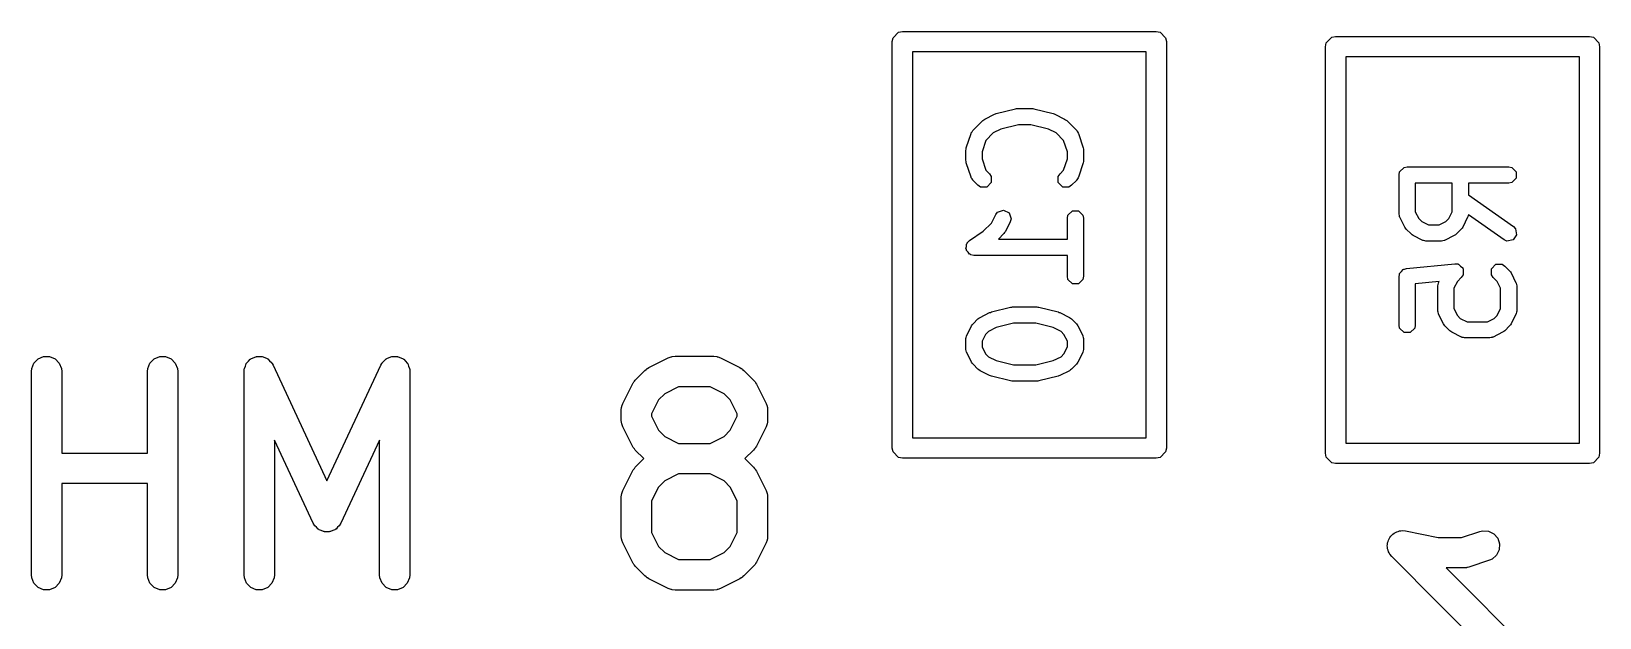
# Model space of a CAD drawing. Extents: x -0.05 to 2.94, y -0.16 to 2.16.
# Drawn here: x 1.2815 to 1.5856, y 0.8378 to 0.9513 of the extents above; entities that cross this region are included whole.
import ezdxf

# ---------------------------------------------------------------- set-up
doc = ezdxf.new("R2010")
doc.units = 0
doc.header["$MEASUREMENT"] = 0
doc.layers.add('BLACK', color=7, linetype='CONTINUOUS')

msp = doc.modelspace()

# ---------------------------------------------------------------- linework, layer by layer
at = {"layer": 'BLACK', "linetype": 'CONTINUOUS'}
for p, q in [((1.44843, 0.94937), (1.44858, 0.95012)), ((1.44843, 0.87063), (1.44843, 0.94937)), ((1.44858, 0.95012), (1.44964, 0.95119)), ((1.44964, 0.95119), (1.45039, 0.95134)), ((1.45039, 0.95134), (1.49961, 0.95134)), ((1.49961, 0.95134), (1.50036, 0.95119)), ((1.50036, 0.95119), (1.50142, 0.95012)), ((1.50142, 0.95012), (1.50157, 0.94937)), ((1.50157, 0.94937), (1.50157, 0.87063)), ((1.53243, 0.94837), (1.53258, 0.94912)), ((1.53258, 0.94912), (1.53364, 0.95019)), ((1.53364, 0.95019), (1.53439, 0.95034)), ((1.53439, 0.95034), (1.58361, 0.95034)), ((1.58361, 0.95034), (1.58436, 0.95019)), ((1.58436, 0.95019), (1.58542, 0.94912)), ((1.58542, 0.94912), (1.58557, 0.94837)), ((1.45236, 0.9474), (1.45236, 0.8726)), ((1.49764, 0.9474), (1.45236, 0.9474)), ((1.49764, 0.8726), (1.49764, 0.9474)), ((1.53243, 0.86963), (1.53243, 0.94837)), ((1.53636, 0.9464), (1.53636, 0.8716)), ((1.58164, 0.9464), (1.53636, 0.9464)), ((1.58164, 0.8716), (1.58164, 0.9464)), ((1.58557, 0.94837), (1.58557, 0.86963)), ((1.46408, 0.9322), (1.46596, 0.93408)), ((1.46596, 0.93408), (1.46617, 0.93422)), ((1.46617, 0.93422), (1.46637, 0.93437)), ((1.46637, 0.93437), (1.46824, 0.93531)), ((1.46824, 0.93531), (1.46841, 0.93536)), ((1.46841, 0.93536), (1.46856, 0.93543)), ((1.46856, 0.93543), (1.47231, 0.93637)), ((1.47231, 0.93637), (1.47251, 0.93638)), ((1.47251, 0.93638), (1.47269, 0.93642)), ((1.47269, 0.93642), (1.47551, 0.93642)), ((1.47551, 0.93642), (1.4757, 0.93638)), ((1.4757, 0.93638), (1.47589, 0.93637)), ((1.47589, 0.93637), (1.47964, 0.93543)), ((1.47964, 0.93543), (1.47979, 0.93536)), ((1.47979, 0.93536), (1.47996, 0.93531)), ((1.47996, 0.93531), (1.48184, 0.93437)), ((1.48184, 0.93437), (1.48203, 0.93422)), ((1.48203, 0.93422), (1.48224, 0.93408)), ((1.48224, 0.93408), (1.48412, 0.9322)), ((1.46276, 0.92878), (1.4637, 0.93159)), ((1.4637, 0.93159), (1.46374, 0.93166)), ((1.46374, 0.93169), (1.46388, 0.9319)), ((1.46374, 0.93166), (1.46374, 0.93169)), ((1.46388, 0.9319), (1.46401, 0.93212)), ((1.46401, 0.93212), (1.46404, 0.93214)), ((1.46404, 0.93214), (1.46408, 0.9322)), ((1.468, 0.93167), (1.46657, 0.93024)), ((1.46949, 0.93242), (1.468, 0.93167)), ((1.47289, 0.93327), (1.46949, 0.93242)), ((1.47531, 0.93327), (1.47289, 0.93327)), ((1.47871, 0.93242), (1.47531, 0.93327)), ((1.4802, 0.93167), (1.47871, 0.93242)), ((1.48163, 0.93024), (1.4802, 0.93167)), ((1.48412, 0.9322), (1.48416, 0.93214)), ((1.48416, 0.93214), (1.4842, 0.93212)), ((1.4842, 0.93212), (1.48432, 0.9319)), ((1.48432, 0.9319), (1.48446, 0.93169)), ((1.48446, 0.93169), (1.48446, 0.93166)), ((1.48446, 0.93166), (1.4845, 0.93159)), ((1.4845, 0.93159), (1.48544, 0.92878)), ((1.46268, 0.92828), (1.46273, 0.92853)), ((1.46268, 0.9264), (1.46268, 0.92828)), ((1.46273, 0.92853), (1.46276, 0.92878)), ((1.46657, 0.93024), (1.46583, 0.92802)), ((1.46583, 0.92802), (1.46583, 0.92666)), ((1.48237, 0.92802), (1.48163, 0.93024)), ((1.48237, 0.92666), (1.48237, 0.92802)), ((1.48544, 0.92878), (1.48547, 0.92853)), ((1.48547, 0.92853), (1.48552, 0.92828)), ((1.48552, 0.92828), (1.48552, 0.9264)), ((1.46273, 0.92616), (1.46268, 0.9264)), ((1.46276, 0.92591), (1.46273, 0.92616)), ((1.4637, 0.92309), (1.46276, 0.92591)), ((1.46583, 0.92666), (1.46657, 0.92444)), ((1.46657, 0.92444), (1.46725, 0.92377)), ((1.48095, 0.92377), (1.48163, 0.92444)), ((1.48163, 0.92444), (1.48237, 0.92666)), ((1.48544, 0.92591), (1.4845, 0.92309)), ((1.48547, 0.92616), (1.48544, 0.92591)), ((1.48552, 0.9264), (1.48547, 0.92616)), ((1.5468, 0.92413), (1.54766, 0.92498)), ((1.54766, 0.92498), (1.54826, 0.9251)), ((1.54826, 0.9251), (1.56794, 0.9251)), ((1.56794, 0.9251), (1.56855, 0.92498)), ((1.56855, 0.92498), (1.5694, 0.92413)), ((1.46374, 0.92303), (1.4637, 0.92309)), ((1.46374, 0.92299), (1.46374, 0.92303)), ((1.46388, 0.92278), (1.46374, 0.92299)), ((1.46401, 0.92256), (1.46388, 0.92278)), ((1.46404, 0.92254), (1.46401, 0.92256)), ((1.46408, 0.92248), (1.46404, 0.92254)), ((1.46502, 0.92154), (1.46408, 0.92248)), ((1.46553, 0.9212), (1.46502, 0.92154)), ((1.46759, 0.92205), (1.46674, 0.9212)), ((1.46725, 0.92377), (1.46759, 0.92326)), ((1.46759, 0.92326), (1.46759, 0.92205)), ((1.48061, 0.92326), (1.48095, 0.92377)), ((1.48061, 0.92205), (1.48061, 0.92326)), ((1.48147, 0.9212), (1.48061, 0.92205)), ((1.48318, 0.92154), (1.48267, 0.9212)), ((1.48412, 0.92248), (1.48318, 0.92154)), ((1.48416, 0.92254), (1.48412, 0.92248)), ((1.4842, 0.92256), (1.48416, 0.92254)), ((1.48432, 0.92278), (1.4842, 0.92256)), ((1.48446, 0.92299), (1.48432, 0.92278)), ((1.4845, 0.92309), (1.48446, 0.92303)), ((1.48446, 0.92303), (1.48446, 0.92299)), ((1.54668, 0.92353), (1.5468, 0.92413)), ((1.54668, 0.91603), (1.54668, 0.92353)), ((1.55699, 0.92195), (1.54983, 0.92195)), ((1.54983, 0.92195), (1.54983, 0.9164)), ((1.55699, 0.9164), (1.55699, 0.92195)), ((1.56794, 0.92195), (1.56014, 0.92195)), ((1.56014, 0.92195), (1.56014, 0.91966)), ((1.56855, 0.92207), (1.56794, 0.92195)), ((1.5694, 0.92293), (1.56855, 0.92207)), ((1.5694, 0.92413), (1.5694, 0.92293)), ((1.46674, 0.9212), (1.46553, 0.9212)), ((1.48267, 0.9212), (1.48147, 0.9212)), ((1.56014, 0.91966), (1.56885, 0.91357)), ((1.46765, 0.91421), (1.46847, 0.91586)), ((1.46847, 0.91586), (1.46885, 0.91635)), ((1.46885, 0.91635), (1.46999, 0.91673)), ((1.46999, 0.91673), (1.47107, 0.91619)), ((1.47107, 0.91619), (1.47145, 0.91504)), ((1.48237, 0.91516), (1.48249, 0.91576)), ((1.48249, 0.91576), (1.48334, 0.91661)), ((1.48334, 0.91661), (1.48455, 0.91661)), ((1.48455, 0.91661), (1.4854, 0.91576)), ((1.4854, 0.91576), (1.48552, 0.91516)), ((1.5467, 0.91595), (1.54668, 0.91603)), ((1.54669, 0.91592), (1.5467, 0.91595)), ((1.54675, 0.91568), (1.54669, 0.91592)), ((1.5468, 0.91543), (1.54675, 0.91568)), ((1.54683, 0.9154), (1.5468, 0.91543)), ((1.54685, 0.91533), (1.54683, 0.9154)), ((1.54779, 0.91345), (1.54685, 0.91533)), ((1.54983, 0.9164), (1.55049, 0.91509)), ((1.55634, 0.91509), (1.55699, 0.9164)), ((1.55998, 0.91533), (1.55904, 0.91345)), ((1.56, 0.9154), (1.55998, 0.91533)), ((1.56002, 0.91543), (1.56, 0.9154)), ((1.56007, 0.91568), (1.56002, 0.91543)), ((1.56012, 0.91584), (1.56007, 0.91568)), ((1.56704, 0.91099), (1.56012, 0.91584)), ((1.46338, 0.91084), (1.46607, 0.91263)), ((1.46607, 0.91263), (1.46765, 0.91421)), ((1.4702, 0.91238), (1.47006, 0.91217)), ((1.47035, 0.91258), (1.4702, 0.91238)), ((1.47129, 0.91445), (1.47035, 0.91258)), ((1.47145, 0.91504), (1.47129, 0.91445)), ((1.48237, 0.91111), (1.48237, 0.91516)), ((1.48552, 0.91516), (1.48552, 0.90391)), ((1.54794, 0.91325), (1.54779, 0.91345)), ((1.54808, 0.91304), (1.54794, 0.91325)), ((1.54902, 0.9121), (1.54808, 0.91304)), ((1.55049, 0.91509), (1.55107, 0.91451)), ((1.55107, 0.91451), (1.55238, 0.91386)), ((1.55238, 0.91386), (1.55445, 0.91386)), ((1.55445, 0.91386), (1.55576, 0.91451)), ((1.55576, 0.91451), (1.55634, 0.91509)), ((1.55875, 0.91304), (1.55781, 0.9121)), ((1.55889, 0.91325), (1.55875, 0.91304)), ((1.55904, 0.91345), (1.55889, 0.91325)), ((1.56885, 0.91357), (1.56927, 0.91313)), ((1.56927, 0.91313), (1.56948, 0.91194)), ((1.46271, 0.90923), (1.4628, 0.90968)), ((1.4628, 0.90909), (1.46271, 0.90923)), ((1.4628, 0.91013), (1.46292, 0.91025)), ((1.4628, 0.90968), (1.4628, 0.91013)), ((1.46292, 0.91025), (1.46295, 0.91041)), ((1.46295, 0.91041), (1.46338, 0.91084)), ((1.47006, 0.91217), (1.469, 0.91111)), ((1.469, 0.91111), (1.48237, 0.91111)), ((1.54923, 0.91196), (1.54902, 0.9121)), ((1.54943, 0.91181), (1.54923, 0.91196)), ((1.5513, 0.91087), (1.54943, 0.91181)), ((1.55138, 0.91085), (1.5513, 0.91087)), ((1.5514, 0.91083), (1.55138, 0.91085)), ((1.55165, 0.91078), (1.5514, 0.91083)), ((1.5519, 0.91071), (1.55165, 0.91078)), ((1.55193, 0.91072), (1.5519, 0.91071)), ((1.55201, 0.91071), (1.55193, 0.91072)), ((1.55482, 0.91071), (1.55201, 0.91071)), ((1.5549, 0.91072), (1.55482, 0.91071)), ((1.55493, 0.91071), (1.5549, 0.91072)), ((1.55517, 0.91078), (1.55493, 0.91071)), ((1.55542, 0.91083), (1.55517, 0.91078)), ((1.55545, 0.91085), (1.55542, 0.91083)), ((1.55552, 0.91087), (1.55545, 0.91085)), ((1.5574, 0.91181), (1.55552, 0.91087)), ((1.5576, 0.91196), (1.5574, 0.91181)), ((1.55781, 0.9121), (1.5576, 0.91196)), ((1.5676, 0.91074), (1.56704, 0.91099)), ((1.56879, 0.91095), (1.5676, 0.91074)), ((1.56948, 0.91194), (1.56879, 0.91095)), ((1.4628, 0.90893), (1.4628, 0.90909)), ((1.46313, 0.9086), (1.4628, 0.90893)), ((1.46338, 0.90822), (1.46313, 0.9086)), ((1.46354, 0.90819), (1.46338, 0.90822)), ((1.46366, 0.90808), (1.46354, 0.90819)), ((1.46426, 0.90796), (1.46366, 0.90808)), ((1.48237, 0.90796), (1.46426, 0.90796)), ((1.48237, 0.90391), (1.48237, 0.90796)), ((1.5481, 0.90541), (1.55747, 0.90635)), ((1.55747, 0.90635), (1.55809, 0.90629)), ((1.55809, 0.90629), (1.55815, 0.90624)), ((1.55815, 0.90624), (1.55823, 0.90624)), ((1.55823, 0.90624), (1.55861, 0.90586)), ((1.56461, 0.90538), (1.56547, 0.90624)), ((1.56547, 0.90624), (1.56667, 0.90624)), ((1.56667, 0.90624), (1.56718, 0.9059)), ((1.48249, 0.9033), (1.48237, 0.90391)), ((1.48334, 0.90245), (1.48249, 0.9033)), ((1.4854, 0.9033), (1.48455, 0.90245)), ((1.48552, 0.90391), (1.4854, 0.9033)), ((1.54668, 0.90384), (1.54676, 0.90422)), ((1.54668, 0.89447), (1.54668, 0.90384)), ((1.54675, 0.9043), (1.54678, 0.90434)), ((1.54676, 0.90422), (1.54675, 0.9043)), ((1.54678, 0.90434), (1.5468, 0.90445)), ((1.5468, 0.90445), (1.54718, 0.90482)), ((1.54718, 0.90482), (1.54751, 0.90523)), ((1.54751, 0.90523), (1.54762, 0.90526)), ((1.54762, 0.90526), (1.54766, 0.9053)), ((1.54766, 0.9053), (1.54773, 0.9053)), ((1.54773, 0.9053), (1.5481, 0.90541)), ((1.55875, 0.90367), (1.55799, 0.90291)), ((1.55861, 0.90586), (1.55902, 0.90553)), ((1.55909, 0.90418), (1.55875, 0.90367)), ((1.55902, 0.90553), (1.55903, 0.90544)), ((1.55903, 0.90544), (1.55909, 0.90538)), ((1.55909, 0.90538), (1.55909, 0.90485)), ((1.55909, 0.90485), (1.55914, 0.90433)), ((1.55914, 0.90433), (1.55909, 0.90426)), ((1.55909, 0.90426), (1.55909, 0.90418)), ((1.56461, 0.90418), (1.56461, 0.90538)), ((1.56495, 0.90367), (1.56461, 0.90418)), ((1.56571, 0.90291), (1.56495, 0.90367)), ((1.56718, 0.9059), (1.56812, 0.90496)), ((1.56812, 0.90496), (1.56826, 0.90475)), ((1.56826, 0.90475), (1.56841, 0.90455)), ((1.56841, 0.90455), (1.56935, 0.90267)), ((1.48455, 0.90245), (1.48334, 0.90245)), ((1.55445, 0.90288), (1.54983, 0.90242)), ((1.54983, 0.90242), (1.54983, 0.89447)), ((1.55418, 0.90197), (1.5542, 0.90205)), ((1.55418, 0.89728), (1.55418, 0.90197)), ((1.55419, 0.90208), (1.55425, 0.90232)), ((1.5542, 0.90205), (1.55419, 0.90208)), ((1.55425, 0.90232), (1.5543, 0.90257)), ((1.5543, 0.90257), (1.55433, 0.9026)), ((1.55433, 0.9026), (1.55435, 0.90267)), ((1.55435, 0.90267), (1.55445, 0.90288)), ((1.55799, 0.90291), (1.55733, 0.9016)), ((1.55733, 0.9016), (1.55733, 0.89765)), ((1.56637, 0.9016), (1.56571, 0.90291)), ((1.56637, 0.89765), (1.56637, 0.9016)), ((1.56935, 0.90267), (1.56937, 0.9026)), ((1.56937, 0.9026), (1.5694, 0.90257)), ((1.5694, 0.90257), (1.56945, 0.90232)), ((1.56945, 0.90232), (1.56951, 0.90208)), ((1.56951, 0.90208), (1.5695, 0.90205)), ((1.5695, 0.90205), (1.56952, 0.90197)), ((1.56952, 0.90197), (1.56952, 0.89728)), ((1.46763, 0.897), (1.47137, 0.89794)), ((1.47137, 0.89794), (1.47157, 0.89795)), ((1.47157, 0.89795), (1.47176, 0.89798)), ((1.47176, 0.89798), (1.47644, 0.89798)), ((1.47644, 0.89798), (1.47663, 0.89795)), ((1.47663, 0.89795), (1.47683, 0.89794)), ((1.47683, 0.89794), (1.48058, 0.897)), ((1.5542, 0.89721), (1.55418, 0.89728)), ((1.55419, 0.89717), (1.5542, 0.89721)), ((1.55425, 0.89693), (1.55419, 0.89717)), ((1.55733, 0.89765), (1.55799, 0.89634)), ((1.56571, 0.89634), (1.56637, 0.89765)), ((1.56951, 0.89717), (1.56945, 0.89693)), ((1.56952, 0.89728), (1.5695, 0.89721)), ((1.5695, 0.89721), (1.56951, 0.89717)), ((1.46285, 0.89243), (1.46379, 0.8943)), ((1.46379, 0.8943), (1.46394, 0.8945)), ((1.46394, 0.8945), (1.46408, 0.89471)), ((1.46408, 0.89471), (1.46502, 0.89565)), ((1.46502, 0.89565), (1.46523, 0.89579)), ((1.46523, 0.89579), (1.46543, 0.89594)), ((1.46543, 0.89594), (1.4673, 0.89688)), ((1.4673, 0.89688), (1.46747, 0.89692)), ((1.46747, 0.89692), (1.46763, 0.897)), ((1.47195, 0.89483), (1.46856, 0.89398)), ((1.47625, 0.89483), (1.47195, 0.89483)), ((1.47964, 0.89398), (1.47625, 0.89483)), ((1.48058, 0.897), (1.48073, 0.89692)), ((1.48073, 0.89692), (1.4809, 0.89688)), ((1.4809, 0.89688), (1.48277, 0.89594)), ((1.48277, 0.89594), (1.48297, 0.89579)), ((1.48297, 0.89579), (1.48318, 0.89565)), ((1.48318, 0.89565), (1.48412, 0.89471)), ((1.48412, 0.89471), (1.48426, 0.8945)), ((1.48426, 0.8945), (1.48441, 0.8943)), ((1.48441, 0.8943), (1.48535, 0.89243)), ((1.5468, 0.89387), (1.54668, 0.89447)), ((1.54983, 0.89447), (1.54971, 0.89387)), ((1.5543, 0.89668), (1.55425, 0.89693)), ((1.55433, 0.89665), (1.5543, 0.89668)), ((1.55435, 0.89658), (1.55433, 0.89665)), ((1.55529, 0.8947), (1.55435, 0.89658)), ((1.55544, 0.8945), (1.55529, 0.8947)), ((1.55558, 0.89429), (1.55544, 0.8945)), ((1.55652, 0.89336), (1.55558, 0.89429)), ((1.55799, 0.89634), (1.55856, 0.89576)), ((1.55856, 0.89576), (1.55988, 0.89511)), ((1.55988, 0.89511), (1.56382, 0.89511)), ((1.56382, 0.89511), (1.56514, 0.89576)), ((1.56514, 0.89576), (1.56571, 0.89634)), ((1.56812, 0.89429), (1.56718, 0.89336)), ((1.56826, 0.8945), (1.56812, 0.89429)), ((1.56841, 0.8947), (1.56826, 0.8945)), ((1.56935, 0.89658), (1.56841, 0.8947)), ((1.56937, 0.89665), (1.56935, 0.89658)), ((1.5694, 0.89668), (1.56937, 0.89665)), ((1.56945, 0.89693), (1.5694, 0.89668)), ((1.46268, 0.89172), (1.4627, 0.8918)), ((1.46268, 0.88985), (1.46268, 0.89172)), ((1.46269, 0.89183), (1.46275, 0.89208)), ((1.4627, 0.8918), (1.46269, 0.89183)), ((1.46275, 0.89208), (1.4628, 0.89232)), ((1.4628, 0.89232), (1.46283, 0.89235)), ((1.46283, 0.89235), (1.46285, 0.89243)), ((1.46649, 0.89266), (1.46583, 0.89135)), ((1.46583, 0.89135), (1.46583, 0.89022)), ((1.46707, 0.89324), (1.46649, 0.89266)), ((1.46856, 0.89398), (1.46707, 0.89324)), ((1.48114, 0.89324), (1.47964, 0.89398)), ((1.48171, 0.89266), (1.48114, 0.89324)), ((1.48237, 0.89135), (1.48171, 0.89266)), ((1.48237, 0.89022), (1.48237, 0.89135)), ((1.48535, 0.89243), (1.48537, 0.89235)), ((1.48537, 0.89235), (1.4854, 0.89232)), ((1.4854, 0.89232), (1.48545, 0.89208)), ((1.48545, 0.89208), (1.48551, 0.89183)), ((1.48551, 0.89183), (1.4855, 0.8918)), ((1.4855, 0.8918), (1.48552, 0.89172)), ((1.48552, 0.89172), (1.48552, 0.88985)), ((1.54766, 0.89302), (1.5468, 0.89387)), ((1.54886, 0.89302), (1.54766, 0.89302)), ((1.54971, 0.89387), (1.54886, 0.89302)), ((1.55673, 0.89322), (1.55652, 0.89336)), ((1.55693, 0.89306), (1.55673, 0.89322)), ((1.5588, 0.89212), (1.55693, 0.89306)), ((1.55888, 0.8921), (1.5588, 0.89212)), ((1.5589, 0.89208), (1.55888, 0.8921)), ((1.55915, 0.89203), (1.5589, 0.89208)), ((1.55939, 0.89196), (1.55915, 0.89203)), ((1.55943, 0.89197), (1.55939, 0.89196)), ((1.55951, 0.89196), (1.55943, 0.89197)), ((1.56419, 0.89196), (1.55951, 0.89196)), ((1.56427, 0.89197), (1.56419, 0.89196)), ((1.56431, 0.89196), (1.56427, 0.89197)), ((1.56455, 0.89203), (1.56431, 0.89196)), ((1.5648, 0.89208), (1.56455, 0.89203)), ((1.56482, 0.8921), (1.5648, 0.89208)), ((1.5649, 0.89212), (1.56482, 0.8921)), ((1.56677, 0.89306), (1.5649, 0.89212)), ((1.56697, 0.89322), (1.56677, 0.89306)), ((1.56718, 0.89336), (1.56697, 0.89322)), ((1.2828, 0.88792), (1.28387, 0.88836)), ((1.28387, 0.88836), (1.28502, 0.88836)), ((1.28502, 0.88836), (1.28608, 0.88792)), ((1.3053, 0.88792), (1.30637, 0.88836)), ((1.30637, 0.88836), (1.30752, 0.88836)), ((1.30752, 0.88836), (1.30858, 0.88792)), ((1.32405, 0.88792), (1.32452, 0.88811)), ((1.32452, 0.88811), (1.32499, 0.88833)), ((1.32499, 0.88833), (1.32505, 0.88833)), ((1.32505, 0.88833), (1.32511, 0.88836)), ((1.32511, 0.88836), (1.32563, 0.88836)), ((1.32563, 0.88836), (1.32614, 0.88838)), ((1.32614, 0.88838), (1.3262, 0.88836)), ((1.3262, 0.88836), (1.32626, 0.88836)), ((1.32626, 0.88836), (1.32674, 0.88816)), ((1.32674, 0.88816), (1.32722, 0.88799)), ((1.32722, 0.88799), (1.32727, 0.88794)), ((1.32727, 0.88794), (1.32733, 0.88792)), ((1.3503, 0.88792), (1.35036, 0.88794)), ((1.35036, 0.88794), (1.3504, 0.88799)), ((1.3504, 0.88799), (1.35089, 0.88816)), ((1.35089, 0.88816), (1.35136, 0.88836)), ((1.35136, 0.88836), (1.35143, 0.88836)), ((1.35143, 0.88836), (1.35149, 0.88838)), ((1.35149, 0.88838), (1.352, 0.88836)), ((1.352, 0.88836), (1.35251, 0.88836)), ((1.35251, 0.88836), (1.35257, 0.88833)), ((1.35257, 0.88833), (1.35264, 0.88833)), ((1.35264, 0.88833), (1.3531, 0.88811)), ((1.3531, 0.88811), (1.35358, 0.88792)), ((1.40123, 0.88623), (1.40498, 0.8881)), ((1.40498, 0.8881), (1.40552, 0.88831)), ((1.40552, 0.88831), (1.40563, 0.88832)), ((1.40563, 0.88832), (1.40573, 0.88836)), ((1.40573, 0.88836), (1.4063, 0.88842)), ((1.4063, 0.88842), (1.4138, 0.88842)), ((1.4138, 0.88842), (1.41438, 0.88836)), ((1.41438, 0.88836), (1.41448, 0.88832)), ((1.41448, 0.88832), (1.41458, 0.88831)), ((1.41458, 0.88831), (1.41512, 0.8881)), ((1.41512, 0.8881), (1.41887, 0.88623)), ((1.4627, 0.88977), (1.46268, 0.88985)), ((1.46269, 0.88973), (1.4627, 0.88977)), ((1.46275, 0.88949), (1.46269, 0.88973)), ((1.4628, 0.88924), (1.46275, 0.88949)), ((1.46283, 0.88922), (1.4628, 0.88924)), ((1.46285, 0.88914), (1.46283, 0.88922)), ((1.46379, 0.88727), (1.46285, 0.88914)), ((1.46583, 0.89022), (1.46649, 0.8889)), ((1.46649, 0.8889), (1.46707, 0.88833)), ((1.46707, 0.88833), (1.46856, 0.88758)), ((1.47964, 0.88758), (1.48114, 0.88833)), ((1.48114, 0.88833), (1.48171, 0.8889)), ((1.48171, 0.8889), (1.48237, 0.89022)), ((1.48535, 0.88914), (1.48441, 0.88727)), ((1.48537, 0.88922), (1.48535, 0.88914)), ((1.4854, 0.88924), (1.48537, 0.88922)), ((1.48545, 0.88949), (1.4854, 0.88924)), ((1.48551, 0.88973), (1.48545, 0.88949)), ((1.48552, 0.88985), (1.4855, 0.88977)), ((1.4855, 0.88977), (1.48551, 0.88973)), ((1.28149, 0.88546), (1.28155, 0.88604)), ((1.28149, 0.84609), (1.28149, 0.88546)), ((1.28155, 0.88604), (1.28199, 0.8871)), ((1.28199, 0.8871), (1.2828, 0.88792)), ((1.28608, 0.88792), (1.2869, 0.8871)), ((1.2869, 0.8871), (1.28734, 0.88604)), ((1.28734, 0.88604), (1.2874, 0.88546)), ((1.2874, 0.88546), (1.2874, 0.86967)), ((1.30399, 0.88546), (1.30405, 0.88604)), ((1.30399, 0.86967), (1.30399, 0.88546)), ((1.30405, 0.88604), (1.30449, 0.8871)), ((1.30449, 0.8871), (1.3053, 0.88792)), ((1.30858, 0.88792), (1.3094, 0.8871)), ((1.3094, 0.8871), (1.30984, 0.88604)), ((1.30984, 0.88604), (1.30989, 0.88546)), ((1.30989, 0.88546), (1.30989, 0.84609)), ((1.32274, 0.88546), (1.32277, 0.88584)), ((1.32274, 0.84609), (1.32274, 0.88546)), ((1.32277, 0.88591), (1.32278, 0.88595)), ((1.32277, 0.88584), (1.32277, 0.88591)), ((1.32278, 0.88595), (1.32279, 0.88604)), ((1.32279, 0.88604), (1.32299, 0.88651)), ((1.32299, 0.88651), (1.32316, 0.88699)), ((1.32316, 0.88699), (1.32321, 0.88704)), ((1.32321, 0.88704), (1.32323, 0.8871)), ((1.32323, 0.8871), (1.3236, 0.88747)), ((1.3236, 0.88747), (1.32394, 0.88784)), ((1.32394, 0.88784), (1.324, 0.88787)), ((1.324, 0.88787), (1.32405, 0.88792)), ((1.32733, 0.88792), (1.32769, 0.88756)), ((1.32769, 0.88756), (1.32807, 0.88721)), ((1.32807, 0.88721), (1.32812, 0.88713)), ((1.32812, 0.88713), (1.32814, 0.8871)), ((1.32814, 0.8871), (1.32817, 0.88704)), ((1.32817, 0.88704), (1.32836, 0.88671)), ((1.32836, 0.88671), (1.33881, 0.86432)), ((1.33881, 0.86432), (1.34926, 0.88671)), ((1.34926, 0.88671), (1.34945, 0.88704)), ((1.34945, 0.88704), (1.34948, 0.8871)), ((1.34948, 0.8871), (1.34951, 0.88713)), ((1.34951, 0.88713), (1.34955, 0.88721)), ((1.34955, 0.88721), (1.34993, 0.88756)), ((1.34993, 0.88756), (1.3503, 0.88792)), ((1.35358, 0.88792), (1.35362, 0.88787)), ((1.35362, 0.88787), (1.35368, 0.88784)), ((1.35368, 0.88784), (1.35403, 0.88747)), ((1.35403, 0.88747), (1.35439, 0.8871)), ((1.35439, 0.8871), (1.35442, 0.88704)), ((1.35442, 0.88704), (1.35446, 0.88699)), ((1.35446, 0.88699), (1.35464, 0.88651)), ((1.35464, 0.88651), (1.35483, 0.88604)), ((1.35483, 0.88604), (1.35484, 0.88595)), ((1.35484, 0.88595), (1.35485, 0.88591)), ((1.35485, 0.88591), (1.35485, 0.88584)), ((1.35485, 0.88584), (1.35489, 0.88546)), ((1.35489, 0.88546), (1.35489, 0.84609)), ((1.39859, 0.8838), (1.40047, 0.88568)), ((1.40047, 0.88568), (1.40069, 0.88586)), ((1.40069, 0.88586), (1.40074, 0.88592)), ((1.40074, 0.88592), (1.40083, 0.88598)), ((1.40083, 0.88598), (1.40091, 0.88604)), ((1.40091, 0.88604), (1.40099, 0.88607)), ((1.40099, 0.88607), (1.40123, 0.88623)), ((1.41887, 0.88623), (1.41912, 0.88607)), ((1.41912, 0.88607), (1.41919, 0.88604)), ((1.41919, 0.88604), (1.41927, 0.88598)), ((1.41927, 0.88598), (1.41936, 0.88592)), ((1.41936, 0.88592), (1.41941, 0.88586)), ((1.41941, 0.88586), (1.41964, 0.88568)), ((1.41964, 0.88568), (1.42151, 0.8838)), ((1.46394, 0.88707), (1.46379, 0.88727)), ((1.46408, 0.88686), (1.46394, 0.88707)), ((1.46502, 0.88592), (1.46408, 0.88686)), ((1.46523, 0.88578), (1.46502, 0.88592)), ((1.46543, 0.88563), (1.46523, 0.88578)), ((1.4673, 0.88469), (1.46543, 0.88563)), ((1.46856, 0.88758), (1.47195, 0.88673)), ((1.47195, 0.88673), (1.47625, 0.88673)), ((1.47625, 0.88673), (1.47964, 0.88758)), ((1.48277, 0.88563), (1.4809, 0.88469)), ((1.48297, 0.88578), (1.48277, 0.88563)), ((1.48318, 0.88592), (1.48297, 0.88578)), ((1.48412, 0.88686), (1.48318, 0.88592)), ((1.48426, 0.88707), (1.48412, 0.88686)), ((1.48441, 0.88727), (1.48426, 0.88707)), ((1.39616, 0.87929), (1.39804, 0.88303)), ((1.39804, 0.88303), (1.39819, 0.88328)), ((1.39819, 0.88328), (1.39822, 0.88335)), ((1.39822, 0.88335), (1.39829, 0.88344)), ((1.39829, 0.88344), (1.39835, 0.88352)), ((1.39835, 0.88352), (1.39841, 0.88358)), ((1.39841, 0.88358), (1.39859, 0.8838)), ((1.407, 0.88251), (1.4043, 0.88116)), ((1.41311, 0.88251), (1.407, 0.88251)), ((1.4158, 0.88116), (1.41311, 0.88251)), ((1.42151, 0.8838), (1.4217, 0.88358)), ((1.4217, 0.88358), (1.42176, 0.88352)), ((1.42176, 0.88352), (1.42182, 0.88344)), ((1.42182, 0.88344), (1.42188, 0.88335)), ((1.42188, 0.88335), (1.42191, 0.88328)), ((1.42191, 0.88328), (1.42207, 0.88303)), ((1.42207, 0.88303), (1.42394, 0.87929)), ((1.46747, 0.88464), (1.4673, 0.88469)), ((1.46763, 0.88457), (1.46747, 0.88464)), ((1.47137, 0.88363), (1.46763, 0.88457)), ((1.47157, 0.88362), (1.47137, 0.88363)), ((1.47176, 0.88358), (1.47157, 0.88362)), ((1.47644, 0.88358), (1.47176, 0.88358)), ((1.47663, 0.88362), (1.47644, 0.88358)), ((1.47683, 0.88363), (1.47663, 0.88362)), ((1.48058, 0.88457), (1.47683, 0.88363)), ((1.48073, 0.88464), (1.48058, 0.88457)), ((1.4809, 0.88469), (1.48073, 0.88464)), ((1.39596, 0.87874), (1.39616, 0.87929)), ((1.40311, 0.87997), (1.40176, 0.87727)), ((1.4043, 0.88116), (1.40311, 0.87997)), ((1.417, 0.87997), (1.4158, 0.88116)), ((1.41835, 0.87727), (1.417, 0.87997)), ((1.42394, 0.87929), (1.42415, 0.87874)), ((1.39585, 0.87796), (1.39591, 0.87854)), ((1.39585, 0.87609), (1.39585, 0.87796)), ((1.39591, 0.87551), (1.39585, 0.87609)), ((1.39591, 0.87854), (1.39595, 0.87864)), ((1.39595, 0.87864), (1.39596, 0.87874)), ((1.40176, 0.87727), (1.40176, 0.87679)), ((1.40176, 0.87679), (1.40311, 0.87409)), ((1.417, 0.87409), (1.41835, 0.87679)), ((1.41835, 0.87679), (1.41835, 0.87727)), ((1.42415, 0.87874), (1.42416, 0.87864)), ((1.42416, 0.87864), (1.4242, 0.87854)), ((1.4242, 0.87854), (1.42425, 0.87796)), ((1.42425, 0.87609), (1.4242, 0.87551)), ((1.42425, 0.87796), (1.42425, 0.87609)), ((1.39595, 0.87542), (1.39591, 0.87551)), ((1.39596, 0.87531), (1.39595, 0.87542)), ((1.39616, 0.87477), (1.39596, 0.87531)), ((1.39804, 0.87102), (1.39616, 0.87477)), ((1.40311, 0.87409), (1.4043, 0.87289)), ((1.4043, 0.87289), (1.407, 0.87154)), ((1.41311, 0.87154), (1.4158, 0.87289)), ((1.4158, 0.87289), (1.417, 0.87409)), ((1.42394, 0.87477), (1.42207, 0.87102)), ((1.42415, 0.87531), (1.42394, 0.87477)), ((1.42416, 0.87542), (1.42415, 0.87531)), ((1.4242, 0.87551), (1.42416, 0.87542)), ((1.33614, 0.85609), (1.32864, 0.87215)), ((1.32864, 0.87215), (1.32864, 0.84609)), ((1.34898, 0.87215), (1.34149, 0.85609)), ((1.34898, 0.84609), (1.34898, 0.87215)), ((1.39819, 0.87077), (1.39804, 0.87102)), ((1.39822, 0.8707), (1.39819, 0.87077)), ((1.39829, 0.87062), (1.39822, 0.8707)), ((1.39835, 0.87053), (1.39829, 0.87062)), ((1.39841, 0.87048), (1.39835, 0.87053)), ((1.39859, 0.87025), (1.39841, 0.87048)), ((1.40025, 0.86859), (1.39859, 0.87025)), ((1.407, 0.87154), (1.41311, 0.87154)), ((1.42151, 0.87025), (1.41985, 0.86859)), ((1.4217, 0.87048), (1.42151, 0.87025)), ((1.42176, 0.87053), (1.4217, 0.87048)), ((1.42182, 0.87062), (1.42176, 0.87053)), ((1.42188, 0.8707), (1.42182, 0.87062)), ((1.42191, 0.87077), (1.42188, 0.8707)), ((1.42207, 0.87102), (1.42191, 0.87077)), ((1.44858, 0.86988), (1.44843, 0.87063)), ((1.44964, 0.86881), (1.44858, 0.86988)), ((1.45236, 0.8726), (1.49764, 0.8726)), ((1.50142, 0.86988), (1.50036, 0.86881)), ((1.50157, 0.87063), (1.50142, 0.86988)), ((1.53636, 0.8716), (1.58164, 0.8716)), ((1.2874, 0.86967), (1.30399, 0.86967)), ((1.39829, 0.86656), (1.39835, 0.86665)), ((1.39835, 0.86665), (1.39841, 0.8667)), ((1.39841, 0.8667), (1.39859, 0.86693)), ((1.39859, 0.86693), (1.40025, 0.86859)), ((1.41985, 0.86859), (1.42151, 0.86693)), ((1.42151, 0.86693), (1.4217, 0.8667)), ((1.4217, 0.8667), (1.42176, 0.86665)), ((1.42176, 0.86665), (1.42182, 0.86656)), ((1.45039, 0.86866), (1.44964, 0.86881)), ((1.49961, 0.86866), (1.45039, 0.86866)), ((1.50036, 0.86881), (1.49961, 0.86866)), ((1.53258, 0.86888), (1.53243, 0.86963)), ((1.53364, 0.86781), (1.53258, 0.86888)), ((1.53439, 0.86766), (1.53364, 0.86781)), ((1.58361, 0.86766), (1.53439, 0.86766)), ((1.58436, 0.86781), (1.58361, 0.86766)), ((1.58542, 0.86888), (1.58436, 0.86781)), ((1.58557, 0.86963), (1.58542, 0.86888)), ((1.30399, 0.86376), (1.2874, 0.86376)), ((1.2874, 0.86376), (1.2874, 0.84609)), ((1.30399, 0.84609), (1.30399, 0.86376)), ((1.39616, 0.86241), (1.39804, 0.86616)), ((1.39804, 0.86616), (1.39819, 0.86641)), ((1.39819, 0.86641), (1.39822, 0.86648)), ((1.39822, 0.86648), (1.39829, 0.86656)), ((1.4043, 0.86429), (1.40311, 0.86309)), ((1.407, 0.86564), (1.4043, 0.86429)), ((1.41311, 0.86564), (1.407, 0.86564)), ((1.4158, 0.86429), (1.41311, 0.86564)), ((1.417, 0.86309), (1.4158, 0.86429)), ((1.42182, 0.86656), (1.42188, 0.86648)), ((1.42188, 0.86648), (1.42191, 0.86641)), ((1.42191, 0.86641), (1.42207, 0.86616)), ((1.42207, 0.86616), (1.42394, 0.86241)), ((1.39585, 0.86109), (1.39591, 0.86167)), ((1.39585, 0.85359), (1.39585, 0.86109)), ((1.39591, 0.86167), (1.39595, 0.86177)), ((1.39595, 0.86177), (1.39596, 0.86187)), ((1.39596, 0.86187), (1.39616, 0.86241)), ((1.40311, 0.86309), (1.40176, 0.86039)), ((1.41835, 0.86039), (1.417, 0.86309)), ((1.42394, 0.86241), (1.42415, 0.86187)), ((1.42415, 0.86187), (1.42416, 0.86177)), ((1.42416, 0.86177), (1.4242, 0.86167)), ((1.4242, 0.86167), (1.42425, 0.86109)), ((1.42425, 0.86109), (1.42425, 0.85359)), ((1.40176, 0.86039), (1.40176, 0.85429)), ((1.41835, 0.85429), (1.41835, 0.86039)), ((1.33626, 0.85588), (1.33614, 0.85609)), ((1.33629, 0.85581), (1.33626, 0.85588)), ((1.33633, 0.85576), (1.33629, 0.85581)), ((1.33643, 0.8556), (1.33633, 0.85576)), ((1.33676, 0.85529), (1.33643, 0.8556)), ((1.33707, 0.85496), (1.33676, 0.85529)), ((1.33718, 0.85491), (1.33707, 0.85496)), ((1.33728, 0.85482), (1.33718, 0.85491)), ((1.3377, 0.85466), (1.33728, 0.85482)), ((1.33811, 0.85447), (1.3377, 0.85466)), ((1.33992, 0.85466), (1.33951, 0.85447)), ((1.34034, 0.85482), (1.33992, 0.85466)), ((1.34044, 0.85491), (1.34034, 0.85482)), ((1.34056, 0.85496), (1.34044, 0.85491)), ((1.34086, 0.85529), (1.34056, 0.85496)), ((1.34119, 0.8556), (1.34086, 0.85529)), ((1.34129, 0.85576), (1.34119, 0.8556)), ((1.34134, 0.85581), (1.34129, 0.85576)), ((1.34136, 0.85588), (1.34134, 0.85581)), ((1.34149, 0.85609), (1.34136, 0.85588)), ((1.54622, 0.85443), (1.5465, 0.85449)), ((1.5465, 0.85449), (1.54677, 0.8546)), ((1.54677, 0.8546), (1.54706, 0.8546)), ((1.54706, 0.8546), (1.54735, 0.85465)), ((1.54735, 0.85465), (1.54792, 0.8546)), ((1.54792, 0.8546), (1.54792, 0.8546)), ((1.54792, 0.8546), (1.54792, 0.8546)), ((1.54792, 0.8546), (1.54793, 0.8546)), ((1.54793, 0.8546), (1.55427, 0.85333)), ((1.5588, 0.85333), (1.56232, 0.8545)), ((1.56232, 0.8545), (1.56289, 0.85463)), ((1.56289, 0.85463), (1.56404, 0.85455)), ((1.56404, 0.85455), (1.56507, 0.85403)), ((1.33824, 0.85447), (1.33811, 0.85447)), ((1.33836, 0.85442), (1.33824, 0.85447)), ((1.33881, 0.85444), (1.33836, 0.85442)), ((1.33926, 0.85442), (1.33881, 0.85444)), ((1.33938, 0.85447), (1.33926, 0.85442)), ((1.33951, 0.85447), (1.33938, 0.85447)), ((1.39591, 0.85302), (1.39585, 0.85359)), ((1.39595, 0.85292), (1.39591, 0.85302)), ((1.39596, 0.85281), (1.39595, 0.85292)), ((1.39616, 0.85227), (1.39596, 0.85281)), ((1.39804, 0.84852), (1.39616, 0.85227)), ((1.40176, 0.85429), (1.40311, 0.85159)), ((1.40311, 0.85159), (1.4043, 0.8504)), ((1.4158, 0.8504), (1.417, 0.85159)), ((1.417, 0.85159), (1.41835, 0.85429)), ((1.42394, 0.85227), (1.42207, 0.84852)), ((1.42415, 0.85281), (1.42394, 0.85227)), ((1.42416, 0.85292), (1.42415, 0.85281)), ((1.4242, 0.85302), (1.42416, 0.85292)), ((1.42425, 0.85359), (1.4242, 0.85302)), ((1.54439, 0.8517), (1.54445, 0.85199)), ((1.54445, 0.85142), (1.54439, 0.8517)), ((1.54445, 0.85228), (1.54456, 0.85255)), ((1.54445, 0.85199), (1.54445, 0.85228)), ((1.54456, 0.85255), (1.54462, 0.85283)), ((1.54462, 0.85283), (1.54478, 0.85308)), ((1.54478, 0.85308), (1.54489, 0.85334)), ((1.54489, 0.85334), (1.5451, 0.85355)), ((1.5451, 0.85355), (1.54526, 0.85379)), ((1.54526, 0.85379), (1.5455, 0.85395)), ((1.5455, 0.85395), (1.54571, 0.85416)), ((1.54571, 0.85416), (1.54598, 0.85427)), ((1.54598, 0.85427), (1.54622, 0.85443)), ((1.55427, 0.85333), (1.5588, 0.85333)), ((1.56507, 0.85403), (1.56582, 0.85316)), ((1.56582, 0.85316), (1.56618, 0.85207)), ((1.56618, 0.85207), (1.5661, 0.85092)), ((1.39819, 0.84827), (1.39804, 0.84852)), ((1.4043, 0.8504), (1.407, 0.84905)), ((1.407, 0.84905), (1.41311, 0.84905)), ((1.41311, 0.84905), (1.4158, 0.8504)), ((1.42207, 0.84852), (1.42191, 0.84827)), ((1.54445, 0.85113), (1.54445, 0.85142)), ((1.54456, 0.85086), (1.54445, 0.85113)), ((1.54462, 0.85057), (1.54456, 0.85086)), ((1.54478, 0.85033), (1.54462, 0.85057)), ((1.54489, 0.85006), (1.54478, 0.85033)), ((1.54526, 0.84962), (1.54489, 0.85006)), ((1.54526, 0.84961), (1.54526, 0.84962)), ((1.54526, 0.84962), (1.54526, 0.84962)), ((1.54526, 0.84962), (1.54526, 0.84962)), ((1.57101, 0.82386), (1.54526, 0.84961)), ((1.56419, 0.8489), (1.56021, 0.84758)), ((1.56472, 0.84914), (1.56419, 0.8489)), ((1.56559, 0.84989), (1.56472, 0.84914)), ((1.5661, 0.85092), (1.56559, 0.84989)), ((1.28155, 0.84552), (1.28149, 0.84609)), ((1.28199, 0.84445), (1.28155, 0.84552)), ((1.28734, 0.84552), (1.2869, 0.84445)), ((1.2874, 0.84609), (1.28734, 0.84552)), ((1.30405, 0.84552), (1.30399, 0.84609)), ((1.30449, 0.84445), (1.30405, 0.84552)), ((1.30984, 0.84552), (1.3094, 0.84445)), ((1.30989, 0.84609), (1.30984, 0.84552)), ((1.32279, 0.84552), (1.32274, 0.84609)), ((1.32323, 0.84445), (1.32279, 0.84552)), ((1.32858, 0.84552), (1.32814, 0.84445)), ((1.32864, 0.84609), (1.32858, 0.84552)), ((1.34904, 0.84552), (1.34898, 0.84609)), ((1.34948, 0.84445), (1.34904, 0.84552)), ((1.35483, 0.84552), (1.35439, 0.84445)), ((1.35489, 0.84609), (1.35483, 0.84552)), ((1.39822, 0.8482), (1.39819, 0.84827)), ((1.39829, 0.84812), (1.39822, 0.8482)), ((1.39835, 0.84803), (1.39829, 0.84812)), ((1.39841, 0.84798), (1.39835, 0.84803)), ((1.39859, 0.84776), (1.39841, 0.84798)), ((1.40047, 0.84588), (1.39859, 0.84776)), ((1.40069, 0.84569), (1.40047, 0.84588)), ((1.40074, 0.84564), (1.40069, 0.84569)), ((1.40083, 0.84558), (1.40074, 0.84564)), ((1.40091, 0.84551), (1.40083, 0.84558)), ((1.40099, 0.84548), (1.40091, 0.84551)), ((1.40123, 0.84533), (1.40099, 0.84548)), ((1.41912, 0.84548), (1.41887, 0.84533)), ((1.41919, 0.84551), (1.41912, 0.84548)), ((1.41927, 0.84558), (1.41919, 0.84551)), ((1.41936, 0.84564), (1.41927, 0.84558)), ((1.41941, 0.84569), (1.41936, 0.84564)), ((1.41964, 0.84588), (1.41941, 0.84569)), ((1.42151, 0.84776), (1.41964, 0.84588)), ((1.4217, 0.84798), (1.42151, 0.84776)), ((1.42176, 0.84803), (1.4217, 0.84798)), ((1.42182, 0.84812), (1.42176, 0.84803)), ((1.42188, 0.8482), (1.42182, 0.84812)), ((1.42191, 0.84827), (1.42188, 0.8482)), ((1.55928, 0.84742), (1.5558, 0.84742)), ((1.5558, 0.84742), (1.57519, 0.82804)), ((1.55957, 0.84745), (1.55928, 0.84742)), ((1.55965, 0.84745), (1.55957, 0.84745)), ((1.55975, 0.84747), (1.55965, 0.84745)), ((1.55985, 0.84748), (1.55975, 0.84747)), ((1.55993, 0.84751), (1.55985, 0.84748)), ((1.56021, 0.84758), (1.55993, 0.84751)), ((1.2828, 0.84364), (1.28199, 0.84445)), ((1.28387, 0.8432), (1.2828, 0.84364)), ((1.28502, 0.8432), (1.28387, 0.8432)), ((1.28608, 0.84364), (1.28502, 0.8432)), ((1.2869, 0.84445), (1.28608, 0.84364)), ((1.3053, 0.84364), (1.30449, 0.84445)), ((1.30637, 0.8432), (1.3053, 0.84364)), ((1.30752, 0.8432), (1.30637, 0.8432)), ((1.30858, 0.84364), (1.30752, 0.8432)), ((1.3094, 0.84445), (1.30858, 0.84364)), ((1.32405, 0.84364), (1.32323, 0.84445)), ((1.32511, 0.8432), (1.32405, 0.84364)), ((1.32626, 0.8432), (1.32511, 0.8432)), ((1.32733, 0.84364), (1.32626, 0.8432)), ((1.32814, 0.84445), (1.32733, 0.84364)), ((1.3503, 0.84364), (1.34948, 0.84445)), ((1.35136, 0.8432), (1.3503, 0.84364)), ((1.35251, 0.8432), (1.35136, 0.8432)), ((1.35358, 0.84364), (1.35251, 0.8432)), ((1.35439, 0.84445), (1.35358, 0.84364)), ((1.40498, 0.84345), (1.40123, 0.84533)), ((1.40552, 0.84325), (1.40498, 0.84345)), ((1.40563, 0.84324), (1.40552, 0.84325)), ((1.40573, 0.8432), (1.40563, 0.84324)), ((1.4063, 0.84314), (1.40573, 0.8432)), ((1.4138, 0.84314), (1.4063, 0.84314)), ((1.41438, 0.8432), (1.4138, 0.84314)), ((1.41448, 0.84324), (1.41438, 0.8432)), ((1.41458, 0.84325), (1.41448, 0.84324)), ((1.41512, 0.84345), (1.41458, 0.84325)), ((1.41887, 0.84533), (1.41512, 0.84345))]:
    msp.add_line(p, q, dxfattribs=at)

doc.saveas('drawing.dxf')
